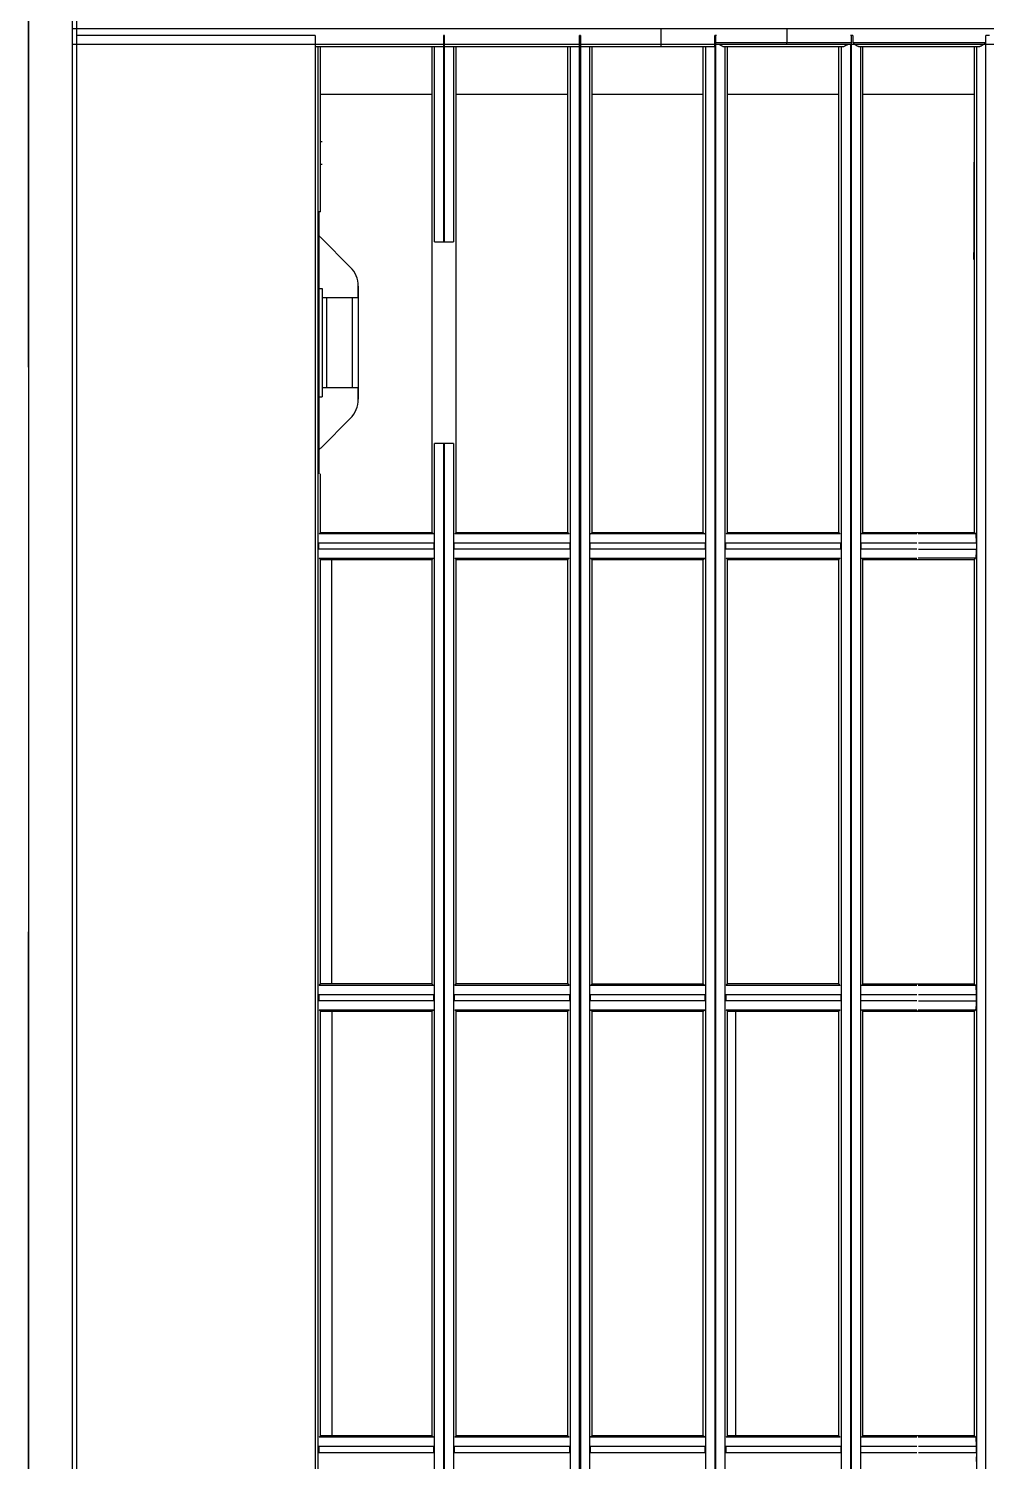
# Model space of a CAD drawing. Header units: centimetres. Extents: x 31 to 22766, y 238 to 3306.
# Drawn here: x 607.03 to 617.63, y 1592.41 to 1608.27 of the extents above; entities that cross this region are included whole.
import ezdxf
from ezdxf.xclip import XClip

# ---------------------------------------------------------------- set-up
doc = ezdxf.new("R2010")
doc.units = ezdxf.units.CM
doc.header["$XCLIPFRAME"] = 0
doc.linetypes.add('HIDDEN', pattern=[0.375, 0.25, -0.125])
doc.layers.add('00_BORDA_SIVA', color=5, linetype='Continuous', lineweight=25)

# ---------------------------------------------------------------- blocks, each defined once
blk = doc.blocks.new('DUVAR PLANI')
at = {"layer": '00_BORDA_SIVA', "color": 251, "linetype": 'HIDDEN', "ltscale": 50}
blk.add_line((34885.638, 6012.619), (34885.638, 6162.619), dxfattribs=at)
blk = doc.blocks.new('fxaq 7.1 kw iç ünite')
at = {"color": 7, "linetype": 'Continuous', "true_color": 0xffffff}
for p, q in [((12691.404, 4111.579), (12597.465, 4111.579)), ((12598.404, 4111.093), (12700.404, 4111.093)), ((12700.404, 4111.05), (12598.404, 4111.05)), ((12685.504, 4092.179), (12685.504, 4111.093)), ((12685.604, 4108.407), (12685.604, 4111.05)), ((12685.679, 4092.074), (12685.679, 4111.093)), ((12685.604, 4108.407), (12603.004, 4108.407)), ((12685.479, 4108.377), (12603.129, 4108.377)), ((12669.92, 4108.367), (12669.92, 4107.092)), ((12669.989, 4108.367), (12669.92, 4108.367)), ((12669.989, 4108.367), (12669.989, 4107.092)), ((12670.088, 4107.096), (12670.088, 4108.362)), ((12670.104, 4108.346), (12670.088, 4108.362)), ((12670.104, 4108.346), (12674.804, 4108.346)), ((12670.104, 4107.112), (12670.104, 4108.346)), ((12674.82, 4108.362), (12674.804, 4108.346)), ((12674.804, 4108.346), (12674.804, 4107.113)), ((12674.804, 4108.346), (12674.804, 4108.346)), ((12674.82, 4108.362), (12674.82, 4107.096)), ((12674.92, 4107.092), (12674.92, 4108.367)), ((12674.989, 4108.367), (12674.92, 4108.367)), ((12674.989, 4108.367), (12674.989, 4107.092)), ((12675.088, 4108.362), (12675.105, 4108.346)), ((12675.088, 4107.096), (12675.088, 4108.362)), ((12675.105, 4107.113), (12675.105, 4108.346)), ((12675.105, 4108.346), (12675.105, 4108.346)), ((12675.105, 4108.346), (12679.804, 4108.346)), ((12679.82, 4108.362), (12679.804, 4108.346)), ((12679.804, 4108.346), (12679.804, 4107.112)), ((12679.82, 4108.362), (12679.82, 4107.096)), ((12679.92, 4108.367), (12679.989, 4108.367)), ((12679.92, 4107.092), (12679.92, 4108.367)), ((12679.989, 4108.367), (12679.989, 4107.092)), ((12680.088, 4108.362), (12680.104, 4108.346)), ((12680.088, 4107.096), (12680.088, 4108.362)), ((12680.104, 4108.346), (12680.104, 4107.112)), ((12680.104, 4108.346), (12680.754, 4108.346)), ((12683.654, 4108.367), (12680.754, 4108.367)), ((12681.042, 4108.341), (12681.367, 4108.017)), ((12681.604, 4108.367), (12681.604, 4108.329)), ((12682.804, 4108.329), (12681.604, 4108.329)), ((12681.704, 4107.931), (12681.704, 4108.329)), ((12682.704, 4108.329), (12682.704, 4107.931)), ((12682.804, 4108.367), (12682.804, 4108.329)), ((12683.042, 4108.017), (12683.367, 4108.341)), ((12683.654, 4108.346), (12683.654, 4108.367)), ((12683.654, 4108.346), (12685.479, 4108.346)), ((12684.179, 4108.329), (12684.179, 4108.346)), ((12684.429, 4108.329), (12684.429, 4108.346)), ((12684.954, 4107.112), (12684.954, 4108.346)), ((12685.479, 4106.984), (12685.479, 4108.407)), ((12674.804, 4108.22), (12670.104, 4108.22)), ((12675.105, 4108.22), (12679.804, 4108.22)), ((12682.704, 4108.279), (12681.704, 4108.279)), ((12681.704, 4107.992), (12682.704, 4107.992)), ((12681.54, 4107.931), (12681.704, 4107.931)), ((12682.83, 4107.929), (12681.579, 4107.929)), ((12682.704, 4107.931), (12682.869, 4107.931)), ((12648.472, 4107.084), (12681.087, 4107.084)), ((12669.92, 4107.092), (12669.989, 4107.092)), ((12670.088, 4107.096), (12670.104, 4107.112)), ((12670.104, 4107.112), (12674.804, 4107.112)), ((12674.804, 4107.113), (12674.82, 4107.096)), ((12674.804, 4107.112), (12674.804, 4107.113)), ((12674.92, 4107.092), (12674.989, 4107.092)), ((12675.105, 4107.113), (12675.088, 4107.096)), ((12675.105, 4107.112), (12675.105, 4107.113)), ((12675.105, 4107.112), (12679.804, 4107.112)), ((12679.804, 4107.112), (12679.82, 4107.096)), ((12679.989, 4107.092), (12679.92, 4107.092)), ((12680.104, 4107.112), (12680.088, 4107.096)), ((12680.104, 4107.112), (12685.479, 4107.112)), ((12681.087, 4106.984), (12681.087, 4107.084)), ((12683.322, 4107.084), (12683.322, 4106.984)), ((12683.322, 4107.084), (12685.479, 4107.084)), ((12648.471, 4106.974), (12681.088, 4106.974)), ((12681.088, 4106.874), (12648.471, 4106.874)), ((12681.087, 4106.984), (12648.472, 4106.984)), ((12669.92, 4106.866), (12669.92, 4105.587)), ((12669.989, 4106.866), (12669.92, 4106.866)), ((12669.989, 4106.866), (12669.989, 4105.587)), ((12670.104, 4106.845), (12670.088, 4106.861)), ((12670.088, 4105.592), (12670.088, 4106.861)), ((12674.82, 4106.861), (12674.804, 4106.845)), ((12674.82, 4106.861), (12674.82, 4105.592)), ((12674.989, 4106.866), (12674.92, 4106.866)), ((12674.92, 4105.587), (12674.92, 4106.866)), ((12674.989, 4106.866), (12674.989, 4105.587)), ((12675.088, 4106.861), (12675.105, 4106.845)), ((12675.088, 4105.592), (12675.088, 4106.861)), ((12679.82, 4106.861), (12679.804, 4106.845)), ((12679.82, 4106.861), (12679.82, 4105.592)), ((12679.92, 4105.587), (12679.92, 4106.866)), ((12679.92, 4106.866), (12679.989, 4106.866)), ((12679.989, 4106.866), (12679.989, 4105.587)), ((12680.088, 4106.861), (12680.104, 4106.845)), ((12680.088, 4105.592), (12680.088, 4106.861)), ((12681.088, 4106.974), (12681.087, 4106.984)), ((12681.088, 4106.874), (12681.088, 4106.974)), ((12683.322, 4106.984), (12683.321, 4106.974)), ((12683.321, 4106.974), (12685.604, 4106.974)), ((12683.321, 4106.974), (12683.321, 4106.874)), ((12685.479, 4106.874), (12683.321, 4106.874)), ((12685.604, 4106.984), (12683.322, 4106.984)), ((12685.479, 4105.479), (12685.479, 4106.974)), ((12685.604, 4106.974), (12685.604, 4106.984)), ((12670.104, 4106.845), (12674.804, 4106.845)), ((12670.104, 4105.608), (12670.104, 4106.845)), ((12674.804, 4106.845), (12674.804, 4105.608)), ((12674.804, 4106.845), (12674.804, 4106.845)), ((12675.105, 4106.845), (12679.804, 4106.845)), ((12675.105, 4106.845), (12675.105, 4106.845)), ((12675.105, 4105.608), (12675.105, 4106.845)), ((12679.804, 4106.845), (12679.804, 4105.608)), ((12680.104, 4106.845), (12680.104, 4105.608)), ((12680.104, 4106.845), (12685.479, 4106.845)), ((12684.954, 4105.608), (12684.954, 4106.845)), ((12670.088, 4105.592), (12670.104, 4105.608)), ((12670.104, 4105.608), (12674.804, 4105.608)), ((12674.804, 4105.608), (12674.804, 4105.608)), ((12674.804, 4105.608), (12674.82, 4105.592)), ((12675.105, 4105.608), (12675.088, 4105.592)), ((12675.105, 4105.608), (12679.804, 4105.608)), ((12675.105, 4105.608), (12675.105, 4105.608)), ((12679.804, 4105.608), (12679.82, 4105.592)), ((12680.104, 4105.608), (12680.088, 4105.592)), ((12680.104, 4105.608), (12685.479, 4105.608)), ((12603.004, 4105.479), (12685.604, 4105.479)), ((12685.604, 4105.469), (12603.004, 4105.469)), ((12603.129, 4105.579), (12685.479, 4105.579)), ((12669.92, 4105.587), (12669.989, 4105.587)), ((12674.92, 4105.587), (12674.989, 4105.587)), ((12679.989, 4105.587), (12679.92, 4105.587)), ((12685.479, 4103.979), (12685.479, 4105.469)), ((12685.604, 4105.469), (12685.604, 4105.479)), ((12685.479, 4105.369), (12603.129, 4105.369)), ((12669.92, 4105.361), (12669.92, 4104.087)), ((12669.989, 4105.361), (12669.92, 4105.361)), ((12669.989, 4105.361), (12669.989, 4104.087)), ((12670.088, 4104.092), (12670.088, 4105.356)), ((12670.104, 4105.34), (12670.088, 4105.356)), ((12670.104, 4104.108), (12670.104, 4105.34)), ((12670.104, 4105.34), (12674.804, 4105.34)), ((12674.82, 4105.356), (12674.804, 4105.339)), ((12674.804, 4105.34), (12674.804, 4105.339)), ((12674.804, 4105.339), (12674.804, 4104.108)), ((12674.82, 4105.356), (12674.82, 4104.092)), ((12674.92, 4104.087), (12674.92, 4105.361)), ((12674.989, 4105.361), (12674.92, 4105.361)), ((12674.989, 4105.361), (12674.989, 4104.087)), ((12675.088, 4104.092), (12675.088, 4105.356)), ((12675.088, 4105.356), (12675.105, 4105.339)), ((12675.105, 4105.34), (12675.105, 4105.339)), ((12675.105, 4105.34), (12679.804, 4105.34)), ((12675.105, 4105.339), (12675.105, 4104.108)), ((12679.82, 4105.356), (12679.804, 4105.34)), ((12679.804, 4105.34), (12679.804, 4104.108)), ((12679.82, 4105.356), (12679.82, 4104.092)), ((12679.92, 4105.361), (12679.989, 4105.361)), ((12679.92, 4104.087), (12679.92, 4105.361)), ((12679.989, 4105.361), (12679.989, 4104.087)), ((12680.088, 4105.356), (12680.104, 4105.34)), ((12680.088, 4104.092), (12680.088, 4105.356)), ((12680.104, 4105.34), (12680.104, 4104.108)), ((12680.104, 4105.34), (12685.479, 4105.34)), ((12684.954, 4104.108), (12684.954, 4105.34)), ((12685.679, 4104.579), (12685.479, 4104.579)), ((12603.129, 4104.079), (12685.479, 4104.079)), ((12669.92, 4104.087), (12669.989, 4104.087)), ((12670.088, 4104.092), (12670.104, 4104.108)), ((12670.104, 4104.108), (12674.804, 4104.108)), ((12674.804, 4104.108), (12674.804, 4104.108)), ((12674.804, 4104.108), (12674.82, 4104.092)), ((12674.92, 4104.087), (12674.989, 4104.087)), ((12675.105, 4104.108), (12675.088, 4104.092)), ((12675.105, 4104.108), (12675.105, 4104.108)), ((12675.105, 4104.108), (12679.804, 4104.108)), ((12679.804, 4104.108), (12679.82, 4104.092)), ((12679.989, 4104.087), (12679.92, 4104.087)), ((12680.104, 4104.108), (12680.088, 4104.092)), ((12680.104, 4104.108), (12685.479, 4104.108)), ((12685.604, 4103.979), (12603.004, 4103.979)), ((12603.004, 4103.969), (12685.604, 4103.969)), ((12685.479, 4103.869), (12603.129, 4103.869)), ((12669.92, 4103.86), (12669.92, 4102.586)), ((12669.989, 4103.86), (12669.92, 4103.86)), ((12669.989, 4103.86), (12669.989, 4102.586)), ((12670.088, 4102.591), (12670.088, 4103.855)), ((12670.104, 4103.839), (12670.088, 4103.855)), ((12674.82, 4103.855), (12674.804, 4103.839)), ((12674.82, 4103.855), (12674.82, 4102.591)), ((12674.989, 4103.86), (12674.92, 4103.86)), ((12674.92, 4102.586), (12674.92, 4103.86)), ((12674.989, 4103.86), (12674.989, 4102.586)), ((12675.088, 4102.591), (12675.088, 4103.855)), ((12675.088, 4103.855), (12675.105, 4103.839)), ((12679.82, 4103.855), (12679.804, 4103.839)), ((12679.82, 4103.855), (12679.82, 4102.591)), ((12679.92, 4102.586), (12679.92, 4103.86)), ((12679.92, 4103.86), (12679.989, 4103.86)), ((12679.989, 4103.86), (12679.989, 4102.586)), ((12680.088, 4103.855), (12680.104, 4103.839)), ((12680.088, 4102.591), (12680.088, 4103.855)), ((12685.479, 4103.979), (12685.604, 4103.979)), ((12685.479, 4103.881), (12685.481, 4103.887)), ((12685.479, 4102.563), (12685.479, 4103.881)), ((12685.481, 4103.887), (12685.483, 4103.893)), ((12685.483, 4103.893), (12685.486, 4103.9)), ((12685.486, 4103.9), (12685.49, 4103.907)), ((12685.49, 4103.907), (12685.494, 4103.914)), ((12685.494, 4103.914), (12685.499, 4103.922)), ((12685.499, 4103.922), (12685.505, 4103.93)), ((12685.529, 4103.961), (12685.529, 4102.479)), ((12685.604, 4103.961), (12685.604, 4103.979)), ((12670.104, 4102.607), (12670.104, 4103.839)), ((12670.104, 4103.839), (12674.804, 4103.839)), ((12674.804, 4103.753), (12670.104, 4103.753)), ((12674.804, 4103.839), (12674.804, 4103.839)), ((12674.804, 4103.839), (12674.804, 4102.607)), ((12675.105, 4103.839), (12675.105, 4103.839)), ((12675.105, 4103.839), (12679.804, 4103.839)), ((12675.105, 4102.607), (12675.105, 4103.839)), ((12679.804, 4103.839), (12679.804, 4102.607)), ((12680.104, 4103.839), (12685.479, 4103.839)), ((12680.104, 4103.839), (12680.104, 4102.607)), ((12684.954, 4102.607), (12684.954, 4103.839)), ((12685.504, 4103.182), (12685.529, 4103.182)), ((12685.679, 4103.182), (12685.529, 4103.182)), ((12603.129, 4102.579), (12685.479, 4102.579)), ((12669.989, 4102.586), (12669.92, 4102.586)), ((12670.104, 4102.607), (12670.088, 4102.591)), ((12670.104, 4102.607), (12674.804, 4102.607)), ((12674.804, 4102.607), (12674.804, 4102.607)), ((12674.82, 4102.591), (12674.804, 4102.607)), ((12674.989, 4102.586), (12674.92, 4102.586)), ((12675.088, 4102.591), (12675.105, 4102.607)), ((12675.105, 4102.607), (12675.105, 4102.607)), ((12675.105, 4102.607), (12679.804, 4102.607)), ((12679.82, 4102.591), (12679.804, 4102.607)), ((12679.92, 4102.586), (12679.989, 4102.586)), ((12680.088, 4102.591), (12680.104, 4102.607)), ((12680.104, 4102.607), (12685.479, 4102.607)), ((12603.004, 4102.469), (12685.604, 4102.469)), ((12685.504, 4102.479), (12603.104, 4102.479)), ((12685.48, 4102.559), (12685.479, 4102.563)), ((12685.481, 4102.555), (12685.48, 4102.559)), ((12685.483, 4102.55), (12685.481, 4102.555)), ((12685.486, 4102.546), (12685.483, 4102.55)), ((12685.488, 4102.541), (12685.486, 4102.546)), ((12685.491, 4102.536), (12685.488, 4102.541)), ((12685.494, 4102.53), (12685.491, 4102.536)), ((12685.497, 4102.524), (12685.494, 4102.53)), ((12685.496, 4102.414), (12685.499, 4102.419)), ((12685.5, 4102.518), (12685.497, 4102.524)), ((12685.499, 4102.419), (12685.503, 4102.425)), ((12685.503, 4102.511), (12685.5, 4102.518)), ((12685.503, 4102.425), (12685.506, 4102.43)), ((12685.506, 4102.43), (12685.51, 4102.435)), ((12685.51, 4102.435), (12685.514, 4102.44)), ((12685.514, 4102.44), (12685.519, 4102.446)), ((12685.519, 4102.446), (12685.523, 4102.45)), ((12685.523, 4102.45), (12685.529, 4102.453)), ((12685.529, 4102.453), (12685.529, 4100.979)), ((12685.604, 4102.453), (12685.529, 4102.453)), ((12685.604, 4102.453), (12685.604, 4102.479)), ((12685.479, 4102.369), (12603.129, 4102.369)), ((12669.92, 4102.362), (12669.92, 4101.742)), ((12669.92, 4102.362), (12669.989, 4102.362)), ((12669.989, 4102.362), (12669.989, 4101.742)), ((12670.088, 4102.357), (12670.104, 4102.341)), ((12670.088, 4101.743), (12670.088, 4102.357)), ((12670.104, 4102.341), (12674.804, 4102.341)), ((12670.104, 4101.105), (12670.104, 4102.341)), ((12674.804, 4102.341), (12674.82, 4102.357)), ((12674.804, 4101.105), (12674.804, 4102.341)), ((12674.804, 4102.341), (12674.804, 4101.747)), ((12674.82, 4102.357), (12674.82, 4101.743)), ((12674.92, 4102.362), (12674.989, 4102.362)), ((12674.92, 4101.742), (12674.92, 4102.362)), ((12674.989, 4102.362), (12674.989, 4101.742)), ((12675.088, 4101.743), (12675.088, 4102.357)), ((12675.104, 4102.341), (12675.088, 4102.357)), ((12675.104, 4101.105), (12675.104, 4102.341)), ((12675.104, 4102.341), (12679.804, 4102.341)), ((12675.105, 4102.341), (12675.105, 4101.747)), ((12679.804, 4102.341), (12679.82, 4102.357)), ((12679.804, 4102.341), (12679.804, 4101.105)), ((12679.82, 4102.357), (12679.82, 4101.743)), ((12679.92, 4101.742), (12679.92, 4102.362)), ((12679.989, 4102.362), (12679.92, 4102.362)), ((12679.989, 4102.362), (12679.989, 4101.742)), ((12680.104, 4102.341), (12680.088, 4102.357)), ((12680.088, 4101.743), (12680.088, 4102.357)), ((12680.104, 4102.341), (12680.104, 4101.105)), ((12680.104, 4102.341), (12685.479, 4102.341)), ((12684.954, 4101.105), (12684.954, 4102.341)), ((12685.479, 4102.38), (12685.48, 4102.383)), ((12685.479, 4101.06), (12685.479, 4102.38)), ((12685.48, 4102.383), (12685.481, 4102.387)), ((12685.481, 4102.387), (12685.482, 4102.391)), ((12685.482, 4102.391), (12685.484, 4102.395)), ((12685.484, 4102.395), (12685.487, 4102.399)), ((12685.487, 4102.399), (12685.489, 4102.404)), ((12685.489, 4102.404), (12685.492, 4102.409)), ((12685.492, 4102.409), (12685.496, 4102.414)), ((12669.92, 4101.724), (12669.92, 4101.084)), ((12669.989, 4101.724), (12669.989, 4101.084)), ((12670.088, 4101.089), (12670.088, 4101.728)), ((12674.804, 4101.743), (12674.804, 4101.105)), ((12674.989, 4101.724), (12674.989, 4101.084)), ((12675.105, 4101.743), (12675.105, 4101.105)), ((12679.821, 4101.728), (12679.821, 4101.089)), ((12679.989, 4101.724), (12679.989, 4101.084)), ((12680.088, 4101.089), (12680.088, 4101.728)), ((12603.129, 4101.079), (12685.479, 4101.079)), ((12669.822, 4101.088), (12669.821, 4101.089)), ((12669.824, 4101.088), (12669.822, 4101.088)), ((12669.826, 4101.087), (12669.824, 4101.088)), ((12669.83, 4101.087), (12669.826, 4101.087)), ((12669.834, 4101.086), (12669.83, 4101.087)), ((12669.839, 4101.086), (12669.834, 4101.086)), ((12669.845, 4101.086), (12669.839, 4101.086)), ((12669.852, 4101.085), (12669.845, 4101.086)), ((12669.859, 4101.085), (12669.852, 4101.085)), ((12669.867, 4101.085), (12669.859, 4101.085)), ((12669.875, 4101.084), (12669.867, 4101.085)), ((12669.883, 4101.084), (12669.875, 4101.084)), ((12669.892, 4101.084), (12669.883, 4101.084)), ((12669.901, 4101.084), (12669.892, 4101.084)), ((12669.91, 4101.084), (12669.901, 4101.084)), ((12669.92, 4101.084), (12669.91, 4101.084)), ((12669.92, 4101.084), (12669.989, 4101.084)), ((12669.989, 4101.084), (12669.999, 4101.084)), ((12669.999, 4101.084), (12670.008, 4101.084)), ((12670.008, 4101.084), (12670.017, 4101.084)), ((12670.017, 4101.084), (12670.026, 4101.084)), ((12670.026, 4101.084), (12670.034, 4101.084)), ((12670.034, 4101.084), (12670.042, 4101.085)), ((12670.042, 4101.085), (12670.05, 4101.085)), ((12670.05, 4101.085), (12670.057, 4101.085)), ((12670.057, 4101.085), (12670.064, 4101.086)), ((12670.064, 4101.086), (12670.07, 4101.086)), ((12670.07, 4101.086), (12670.075, 4101.086)), ((12670.075, 4101.086), (12670.079, 4101.087)), ((12670.079, 4101.087), (12670.083, 4101.087)), ((12670.083, 4101.087), (12670.085, 4101.088)), ((12670.085, 4101.088), (12670.087, 4101.088)), ((12670.087, 4101.088), (12670.088, 4101.089)), ((12670.088, 4101.089), (12670.104, 4101.105)), ((12670.104, 4101.105), (12674.804, 4101.105)), ((12674.804, 4101.105), (12674.821, 4101.089)), ((12674.92, 4101.084), (12674.989, 4101.084)), ((12674.989, 4101.084), (12674.999, 4101.084)), ((12674.999, 4101.084), (12675.008, 4101.084)), ((12675.008, 4101.084), (12675.017, 4101.084)), ((12675.017, 4101.084), (12675.026, 4101.084)), ((12675.026, 4101.084), (12675.034, 4101.084)), ((12675.034, 4101.084), (12675.042, 4101.085)), ((12675.042, 4101.085), (12675.05, 4101.085)), ((12675.05, 4101.085), (12675.057, 4101.085)), ((12675.057, 4101.085), (12675.064, 4101.086)), ((12675.064, 4101.086), (12675.07, 4101.086)), ((12675.07, 4101.086), (12675.075, 4101.086)), ((12675.075, 4101.086), (12675.079, 4101.087)), ((12675.079, 4101.087), (12675.083, 4101.087)), ((12675.083, 4101.087), (12675.085, 4101.088)), ((12675.085, 4101.088), (12675.087, 4101.088)), ((12675.087, 4101.088), (12675.088, 4101.089)), ((12675.104, 4101.105), (12675.088, 4101.089)), ((12675.104, 4101.105), (12679.804, 4101.105)), ((12679.804, 4101.105), (12679.821, 4101.089)), ((12679.989, 4101.084), (12679.92, 4101.084)), ((12679.989, 4101.084), (12679.999, 4101.084)), ((12679.999, 4101.084), (12680.008, 4101.084)), ((12680.008, 4101.084), (12680.017, 4101.084)), ((12680.017, 4101.084), (12680.026, 4101.084)), ((12680.026, 4101.084), (12680.034, 4101.084)), ((12680.034, 4101.084), (12680.042, 4101.085)), ((12680.042, 4101.085), (12680.05, 4101.085)), ((12680.05, 4101.085), (12680.057, 4101.085)), ((12680.057, 4101.085), (12680.064, 4101.086)), ((12680.064, 4101.086), (12680.07, 4101.086)), ((12680.07, 4101.086), (12680.075, 4101.086)), ((12680.075, 4101.086), (12680.079, 4101.087)), ((12680.079, 4101.087), (12680.083, 4101.087)), ((12680.083, 4101.087), (12680.085, 4101.088)), ((12680.085, 4101.088), (12680.087, 4101.088)), ((12680.087, 4101.088), (12680.088, 4101.089)), ((12680.104, 4101.105), (12680.088, 4101.089)), ((12680.104, 4101.105), (12685.479, 4101.105)), ((12683.124, 4101.111), (12683.204, 4101.111)), ((12683.204, 4101.108), (12684.204, 4101.108)), ((12684.124, 4101.108), (12684.124, 4101.105)), ((12685.48, 4101.056), (12685.479, 4101.06)), ((12685.481, 4101.051), (12685.48, 4101.056)), ((12685.482, 4101.047), (12685.481, 4101.051)), ((12685.484, 4101.042), (12685.482, 4101.047)), ((12685.487, 4101.037), (12685.484, 4101.042)), ((12685.489, 4101.031), (12685.487, 4101.037)), ((12685.492, 4101.026), (12685.489, 4101.031)), ((12685.496, 4101.02), (12685.492, 4101.026)), ((12685.499, 4101.015), (12685.496, 4101.02)), ((12685.503, 4101.009), (12685.499, 4101.015)), ((12685.506, 4101.003), (12685.503, 4101.009)), ((12685.51, 4100.998), (12685.506, 4101.003)), ((12685.514, 4100.992), (12685.51, 4100.998)), ((12685.519, 4100.987), (12685.514, 4100.992)), ((12603.004, 4100.979), (12685.604, 4100.979)), ((12685.524, 4100.982), (12685.519, 4100.987)), ((12685.529, 4100.979), (12685.524, 4100.982)), ((12685.604, 4100.94), (12685.604, 4100.979))]:
    blk.add_line(p, q, dxfattribs=at)
for centre, radius, start, end in [((12681.254, 4108.553), 0.3, 218.3911, 225), ((12683.154, 4108.553), 0.3, 315, 321.6089), ((12681.579, 4108.229), 0.3, 225, 270), ((12682.83, 4108.229), 0.3, 270, 315), ((52264.437, 4103.977), 39589.617, 180.003254, 180.00418), ((51752.39, 4103.892), 39077.47, 180.003178, 180.004118), ((-26915.273, 4103.977), 39590.361, 359.99582, 359.996746), ((51757.373, 4103.892), 39077.453, 180.003178, 180.004118), ((12674.906, 4101.798), 0.715, 263.1416, 271.1645), ((12679.906, 4101.798), 0.715, 263.1416, 271.1645)]:
    blk.add_arc(centre, radius, start, end, dxfattribs=at)
blk = doc.blocks.new('G$CCD2FF134')
at = {"rotation": 90}
blk.add_blockref('fxaq 7.1 kw iç ünite', (1011.579, -13349.434), dxfattribs=at)

msp = doc.modelspace()

# ---------------------------------------------------------------- block references
ref = msp.add_blockref('G$CCD2FF134', (3707.025, 2272.025))
XClip(ref).set_block_clipping_path([(-3470.0000000001, -1889.9999999982), (349.9999999999, 300.0000000019)])
msp.add_blockref('DUVAR PLANI', (-34278.613, -4520.594))

doc.saveas('drawing.dxf')
